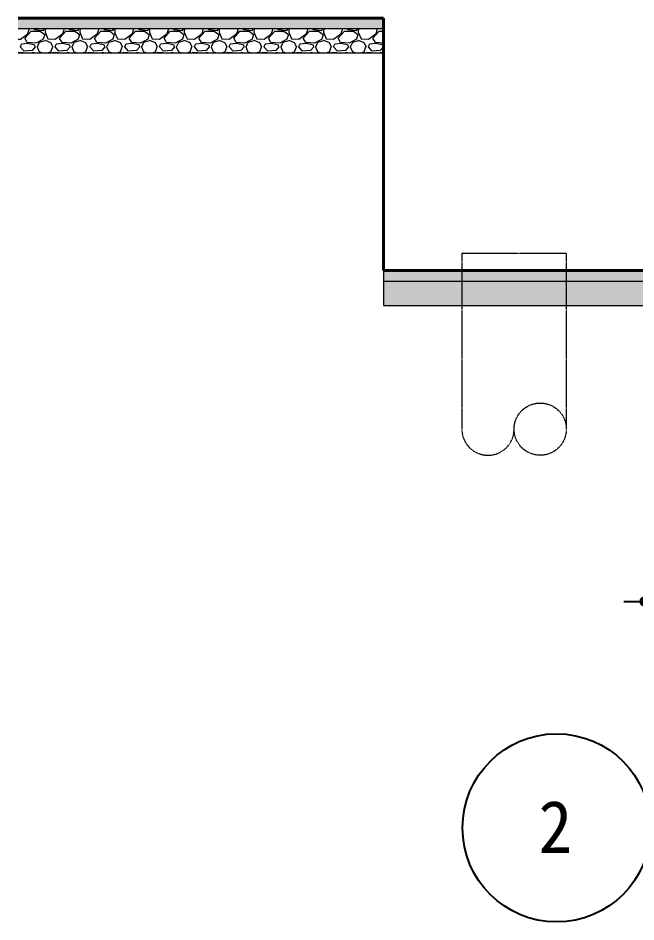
# Model space of a CAD drawing. Header units: inches. Extents: x 2004 to 150234, y 6875187 to 6994525.
# Drawn here: x 129946 to 133496, y 6875238 to 6880428 of the extents above; entities that cross this region are included whole.
import ezdxf
from ezdxf.enums import TextEntityAlignment as Align

# ---------------------------------------------------------------- set-up
doc = ezdxf.new("R2010")
doc.units = ezdxf.units.IN
doc.header["$MEASUREMENT"] = 0
doc.linetypes.add('HID', pattern=[2.3, 1.5, -0.8])
doc.layers.get('0').update_dxf_attribs({"linetype": 'CONTINUOUS'})
for name, color, linetype, lineweight in [('A-CONC-LIN1', 2, 'CONTINUOUS', 40), ('A-DIMS', 7, 'CONTINUOUS', 25), ('A-SECT-LIN3', 255, 'CONTINUOUS', 18), ('A-XXXX-HATC', 8, 'CONTINUOUS', 18), ('A-XXXX-SYMB', 7, 'CONTINUOUS', 25), ('A-XXXX-TXT1', 3, 'CONTINUOUS', 25), ('A-XXXX-WAT1', 9, 'HID', 20)]:
    doc.layers.add(name, color=color, linetype=linetype, lineweight=lineweight)
doc.styles.add('HY울릉도L', font='H2GTRE.TTF')
doc.styles.add('돋움체', font='')
doc.styles.get('돋움체').set_extended_font_data('DotumChe')
doc.dimstyles.new('CDIM', dxfattribs={"dimtxt": 2, "dimasz": 0.6, "dimexe": 1, "dimexo": 1, "dimgap": 1, "dimtad": 1, "dimdec": 0, "dimrnd": 0.5, "dimzin": 0, "dimdsep": 32, "dimlunit": 6, "dimtxsty": 'HY울릉도L', "dimblk1": '_CIDOT', "dimblk2": '_CIDOT', "dimsah": 1, "dimcen": 4.5, "dimclrd": 2, "dimclre": 2, "dimclrt": 7, "dimadec": 0, "dimazin": 0, "dimtfac": 1, "dimtdec": 0, "dimtix": 1, "dimtmove": 2, "dimatfit": 1, "dimldrblk": '_CIDOT', "dimfxl": 1, "dimtolj": 1, "dimtzin": 0, "dimlwd": -1, "dimarcsym": 0})

# ---------------------------------------------------------------- blocks, each defined once
blk = doc.blocks.new('_CIDOT')
at = {"color": 0, "linetype": 'ByBlock'}
blk.add_line((2, 0), (-1, 0), dxfattribs=at)
at = {"color": 0, "linetype": 'ByBlock', "const_width": 0.5}
blk.add_lwpolyline([(-0.25, 0, 1), (0.25, 0, 1)], format="xyb", close=True, dxfattribs=at)
blk = doc.blocks.new('*D270')
at = {"layer": 'A-DIMS', "lineweight": -2, "transparency": 16777216}
for p, q in [((133546.3, 6878178.3), (133546.3, 6876978.3)), ((135946.3, 6878178.3), (135946.3, 6876978.3))]:
    blk.add_line(p, q, dxfattribs=at)
at = {"layer": 'A-DIMS', "transparency": 16777216}
blk.add_line((133606.3, 6877078.3), (135886.3, 6877078.3), dxfattribs=at)
at = {"layer": 'A-DIMS', "transparency": 16777216, "xscale": 60, "yscale": 60, "zscale": 60, "rotation": 180}
blk.add_blockref('_CIDOT', (133546.3, 6877078.3), dxfattribs=at)
at = {"layer": 'A-DIMS', "transparency": 16777216, "xscale": 60, "yscale": 60, "zscale": 60}
blk.add_blockref('_CIDOT', (135946.3, 6877078.3), dxfattribs=at)
at = {"layer": 'A-DIMS', "color": 3, "transparency": 16777216, "insert": (134746.3, 6877297.4), "char_height": 200, "attachment_point": 5, "style": '돋움체'}
blk.add_mtext('\\A1;2,400', dxfattribs=at)

msp = doc.modelspace()

# ---------------------------------------------------------------- hatches: boundary and pattern name
at = {"layer": 'A-XXXX-HATC'}
h = msp.add_hatch(dxfattribs=at)
h.set_pattern_fill('DOTS', color=256, scale=100)
h.set_pattern_definition([(0, (-11100, 6960061.298), (3.125, 6.25), [0, -6.25])])
h.paths.add_polyline_path([(129946.3, 6880428.3), (129946.3, 6880368.3), (132046.3, 6880368.3), (132046.3, 6880428.3)])
h = msp.add_hatch(dxfattribs=at)
h.set_pattern_fill('GRAVEL', color=256, scale=200)
h.set_pattern_definition([(228.012788, (-10956, 6960261.298), (-1600, -1800), [26.9072, -2663.8176]), (184.969741, (-10974, 6960241.298), (2400, 200), [46.1736, -4571.18495]), (132.510447, (-11020, 6960237.298), (2000, -2200), [32.5576, -3223.20652]), (267.273689, (-11098, 6960187.298), (200, 4000), [42.0476, -4162.7116]), (292.833654, (-11100, 6960145.298), (-1000, 2400), [41.231, -4081.87463]), (357.273689, (-11084, 6960107.298), (-4000, 200), [42.0476, -4162.7116]), (37.6942405, (-11042, 6960105.298), (-2600, -2000), [55.6058, -5504.9697]), (72.2553284, (-10998, 6960139.298), (1400, 4400), [52.4976, -5197.2643]), (121.4295656, (-10982, 6960189.298), (-1600, 2600), [42.19, -4176.81462]), (175.236358, (-11004, 6960225.298), (2200, -200), [48.1664, -2360.15252]), (222.397438, (-11052, 6960229.298), (-2400, -2200), [62.2896, -6166.675]), (138.814075, (-10900, 6960185.298), (-1400, 1200), [21.2602, -2104.76896]), (171.4692344, (-10916, 6960199.298), (2600, -400), [40.4474, -4004.30228]), (225, (-10956, 6960205.3), (-2e-14, -200), [28.2842, -254.55851]), (203.19859, (-10970, 6960229.298), (1000, 400), [15.2316, -1507.92302]), (291.80141, (-10984, 6960223.298), (-200, 600), [21.5406, -1055.49236]), (30.963757, (-10976, 6960203.298), (600, 400), [34.9858, -1131.20458]), (161.56505, (-10946, 6960221.3), (400, -200), [25.2982, -607.15733]), (16.38954, (-11100, 6960223.298), (2000, 600), [35.44, -3508.56903]), (70.346176, (-11066, 6960233.298), (-800, -2200), [29.7322, -2943.48155]), (293.19859, (-10946, 6960261.298), (-400, 1000), [30.463, -1492.69162]), (343.61046, (-10934, 6960233.298), (-2000, 600), [35.44, -3508.56903]), (339.443955, (-11100, 6960099.298), (-1000, 400), [34.176, -1674.62475]), (294.775141, (-11068, 6960087.298), (-1000, 2200), [28.6356, -2834.92861]), (66.80141, (-10944, 6960061.298), (400, 1000), [30.463, -1492.69162]), (17.354025, (-10932, 6960089.298), (-2600, -800), [33.5262, -3319.08472]), (69.443955, (-11042, 6960061.298), (-400, -1000), [17.088, -1691.71275]), (101.309932, (-10956, 6960061.298), (-200, 800), [10.198, -1009.6059]), (165.963757, (-10958, 6960071.3), (600, -200), [41.231, -783.39013]), (186.009006, (-10998, 6960081.298), (2000, 200), [38.21, -3782.78463]), (303.690068, (-10976, 6960185.3), (-200, 400), [28.8444, -692.26586]), (353.1572266, (-10960, 6960161.298), (3400, -400), [50.3588, -4985.51252]), (60.945396, (-10910, 6960155.298), (-800, -1400), [20.5912, -2038.53483]), (90, (-10900, 6960173.3), (-200, 200), [12, -188]), (120.256437, (-11002, 6960087.298), (800, -1400), [27.7848, -2750.704]), (48.012788, (-11016, 6960111.298), (1600, 1800), [53.8144, -2636.9104]), (0, (-10980, 6960151.3), (200, 200), [52, -148]), (325.3048465, (-10928, 6960151.298), (2000, -1400), [31.6228, -3130.65486]), (254.054604, (-10902, 6960133.298), (-200, -800), [29.1204, -1426.90158]), (207.6459754, (-10910, 6960105.298), (-3800, -2000), [47.413, -4693.89484]), (175.426079, (-10952, 6960083.298), (-2600, 200), [50.1598, -4965.81468])])
h.paths.add_polyline_path([(129946.3, 6880368.3), (129946.3, 6880228.3), (132046.3, 6880228.3), (132046.3, 6880368.3)])
h = msp.add_hatch(dxfattribs=at)
h.set_pattern_fill('DOTS', color=256, scale=100)
h.set_pattern_definition([(0, (-7200, 6958611.298), (3.125, 6.25), [0, -6.25])])
h.paths.add_polyline_path([(132046.3, 6878978.3), (132046.3, 6878918.3), (135946.3, 6878918.3), (135946.3, 6878978.3)])
h = msp.add_hatch(dxfattribs=at)
h.set_pattern_fill('GRAVEL', color=256, scale=200)
h.set_pattern_definition([(228.012788, (-7056, 6958811.298), (-1600, -1800), [26.9072, -2663.8176]), (184.969741, (-7074, 6958791.298), (2400, 200), [46.1736, -4571.18495]), (132.510447, (-7120, 6958787.298), (2000, -2200), [32.5576, -3223.20652]), (267.273689, (-7198, 6958737.298), (200, 4000), [42.0476, -4162.7116]), (292.833654, (-7200, 6958695.298), (-1000, 2400), [41.231, -4081.87463]), (357.273689, (-7184, 6958657.298), (-4000, 200), [42.0476, -4162.7116]), (37.6942405, (-7142, 6958655.298), (-2600, -2000), [55.6058, -5504.9697]), (72.2553284, (-7098, 6958689.298), (1400, 4400), [52.4976, -5197.2643]), (121.4295656, (-7082, 6958739.298), (-1600, 2600), [42.19, -4176.81462]), (175.236358, (-7104, 6958775.298), (2200, -200), [48.1664, -2360.15252]), (222.397438, (-7152, 6958779.298), (-2400, -2200), [62.2896, -6166.675]), (138.814075, (-7000, 6958735.298), (-1400, 1200), [21.2602, -2104.76896]), (171.4692344, (-7016, 6958749.298), (2600, -400), [40.4474, -4004.30228]), (225, (-7056, 6958755.3), (-2e-14, -200), [28.2842, -254.55851]), (203.19859, (-7070, 6958779.298), (1000, 400), [15.2316, -1507.92302]), (291.80141, (-7084, 6958773.298), (-200, 600), [21.5406, -1055.49236]), (30.963757, (-7076, 6958753.298), (600, 400), [34.9858, -1131.20458]), (161.56505, (-7046, 6958771.3), (400, -200), [25.2982, -607.15733]), (16.38954, (-7200, 6958773.298), (2000, 600), [35.44, -3508.56903]), (70.346176, (-7166, 6958783.298), (-800, -2200), [29.7322, -2943.48155]), (293.19859, (-7046, 6958811.298), (-400, 1000), [30.463, -1492.69162]), (343.61046, (-7034, 6958783.298), (-2000, 600), [35.44, -3508.56903]), (339.443955, (-7200, 6958649.298), (-1000, 400), [34.176, -1674.62475]), (294.775141, (-7168, 6958637.298), (-1000, 2200), [28.6356, -2834.92861]), (66.80141, (-7044, 6958611.298), (400, 1000), [30.463, -1492.69162]), (17.354025, (-7032, 6958639.298), (-2600, -800), [33.5262, -3319.08472]), (69.443955, (-7142, 6958611.298), (-400, -1000), [17.088, -1691.71275]), (101.309932, (-7056, 6958611.298), (-200, 800), [10.198, -1009.6059]), (165.963757, (-7058, 6958621.3), (600, -200), [41.231, -783.39013]), (186.009006, (-7098, 6958631.298), (2000, 200), [38.21, -3782.78463]), (303.690068, (-7076, 6958735.3), (-200, 400), [28.8444, -692.26586]), (353.1572266, (-7060, 6958711.298), (3400, -400), [50.3588, -4985.51252]), (60.945396, (-7010, 6958705.298), (-800, -1400), [20.5912, -2038.53483]), (90, (-7000, 6958723.3), (-200, 200), [12, -188]), (120.256437, (-7102, 6958637.298), (800, -1400), [27.7848, -2750.704]), (48.012788, (-7116, 6958661.298), (1600, 1800), [53.8144, -2636.9104]), (0, (-7080, 6958701.3), (200, 200), [52, -148]), (325.3048465, (-7028, 6958701.298), (2000, -1400), [31.6228, -3130.65486]), (254.054604, (-7002, 6958683.298), (-200, -800), [29.1204, -1426.90158]), (207.6459754, (-7010, 6958655.298), (-3800, -2000), [47.413, -4693.89484]), (175.426079, (-7052, 6958633.298), (-2600, 200), [50.1598, -4965.81468])])
h.paths.add_polyline_path([(132046.3, 6878918.3), (132046.3, 6878778.3), (135946.3, 6878778.3), (135946.3, 6878918.3)])

# ---------------------------------------------------------------- linework, layer by layer
at = {"layer": 'A-CONC-LIN1'}
for p, q in [((129946.3, 6880428.3), (132046.3, 6880428.3)), ((132046.3, 6880428.3), (132046.3, 6878978.3)), ((132046.3, 6878978.3), (135946.3, 6878978.3))]:
    msp.add_line(p, q, dxfattribs=at)
at = {"layer": 'A-SECT-LIN3'}
for p, q in [((129946.3, 6880368.3), (132046.3, 6880368.3)), ((132046.3, 6878978.3), (132046.3, 6878918.3)), ((132046.3, 6878918.3), (135946.3, 6878918.3))]:
    msp.add_line(p, q, dxfattribs=at)
at = {"layer": 'A-XXXX-HATC'}
for p, q in [((129946.3, 6880228.3), (132046.3, 6880228.3)), ((132046.3, 6878918.3), (132046.3, 6878778.3)), ((132046.3, 6878778.3), (135946.3, 6878778.3))]:
    msp.add_line(p, q, dxfattribs=at)
at = {"layer": 'A-XXXX-SYMB'}
msp.add_circle((133040.2, 6875778.3), 540, dxfattribs=at)
at = {"layer": 'A-XXXX-WAT1', "ltscale": 0.5}
for p, q in [((132496.3, 6879078.3), (133096.3, 6879078.3)), ((132496.3, 6879078.3), (132496.3, 6878068)), ((133096.3, 6879078.3), (133096.3, 6878068))]:
    msp.add_line(p, q, dxfattribs=at)
msp.add_circle((132946.3, 6878068), 150, dxfattribs=at)
msp.add_arc((132646.3, 6878068), 150, 180, 0, dxfattribs=at)

# ---------------------------------------------------------------- texts
at = {"layer": 'A-XXXX-TXT1', "style": '돋움체'}
msp.add_text('2', height=300, dxfattribs=at).set_placement((133033.3, 6875784.8), align=Align.MIDDLE)

# ---------------------------------------------------------------- dimensions: what is measured, and where the dimension line sits
at = {"layer": 'A-DIMS'}
dim = msp.add_linear_dim(base=(135946.3, 6877078.3), p1=(133546.3, 6878278.3), p2=(135946.3, 6878278.3), dimstyle='CDIM', override={"dimscale": 100, "dimtxsty": '돋움체', "dimclrd": 256, "dimclre": 256, "dimclrt": 3}, dxfattribs=at)
dim.commit()
dim.dimension.update_dxf_attribs({"geometry": '*D270', "text_midpoint": (134746.3, 6877297.4)})

doc.saveas('drawing.dxf')
